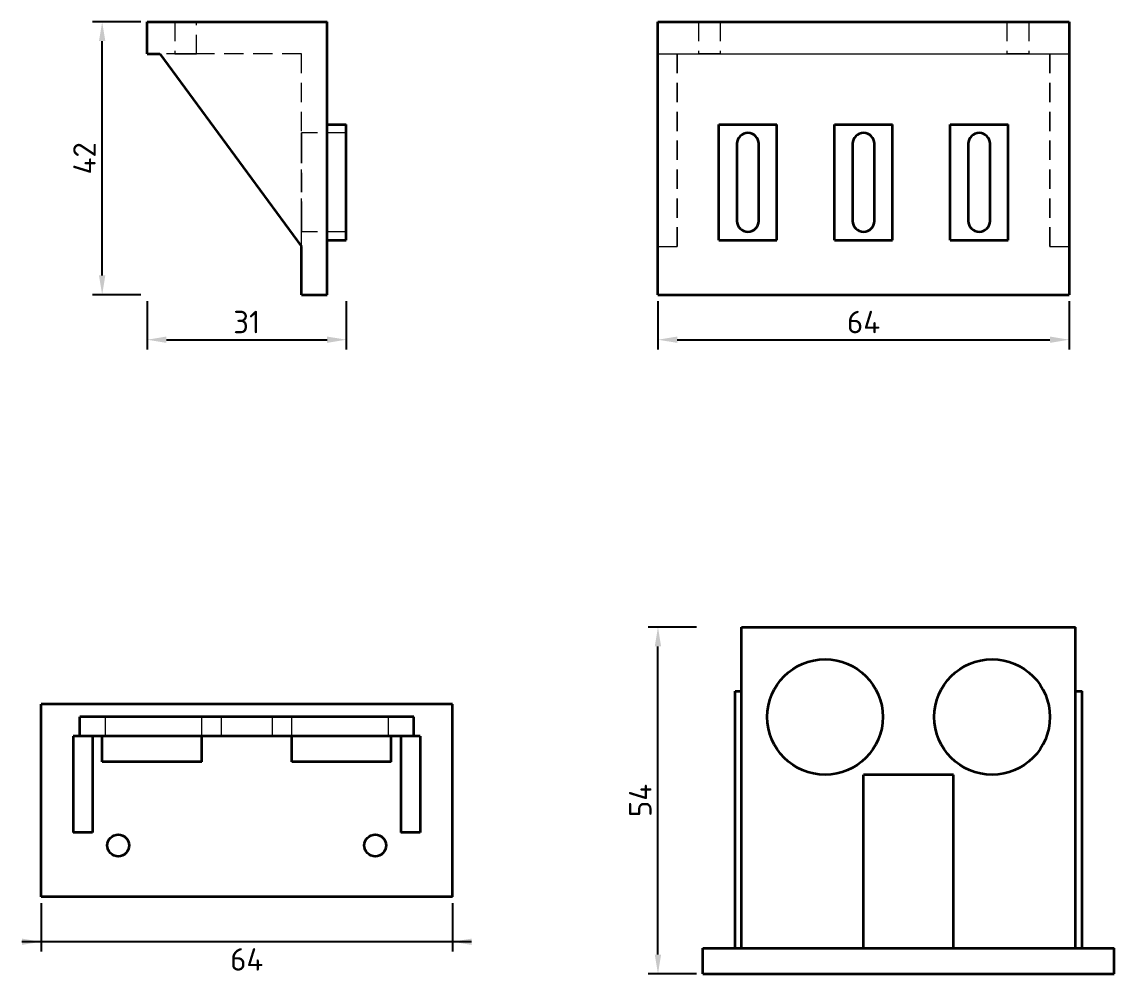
# Model space of a CAD drawing. Header units: millimetres. Extents: x 2054 to 12135, y -1469 to 564.
# Drawn here: x 11812 to 11982, y -1435.5 to -1287.2 of the extents above; entities that cross this region are included whole.
import ezdxf

# ---------------------------------------------------------------- set-up
doc = ezdxf.new("R2010")
doc.units = ezdxf.units.MM
doc.linetypes.add('HIDDEN_ISO', pattern=[4.5, 3, -1.5])
for name, color, linetype, lineweight in [('2D-HIDDEN', 8, 'HIDDEN_ISO', 18), ('2D-VISIBLE', 7, 'Continuous', 35), ('DIMENSIONS', 4, 'Continuous', 18)]:
    doc.layers.add(name, color=color, linetype=linetype, lineweight=lineweight)
doc.styles.add('ISO', font='isocpeur.ttf')
doc.styles.add('OpenSansCondensed-Light', font='OpenSansCondensed-Light.ttf')
doc.dimstyles.new('EZDXF', dxfattribs={"dimtxt": 0.25, "dimasz": 0.175, "dimexe": 0.375, "dimexo": 0.125, "dimgap": 0.1, "dimtad": 1, "dimlfac": 100, "dimzin": 12, "dimdsep": 46, "dimtxsty": 'OpenSansCondensed-Light', "dimblk": 'ARCHTICK', "dimcen": 2.5, "dimazin": 3, "dimtfac": 0.5, "dimtmove": 2, "dimatfit": 3})

# ---------------------------------------------------------------- blocks, each defined once
blk = doc.blocks.new('_CLOSEDFILLED')
at = {"color": 0, "linetype": 'BYBLOCK'}
blk.add_solid([(-1, 0.164), (0, 0), (-1, -0.164)], dxfattribs=at)
blk = doc.blocks.new('*D45')
at = {"color": 4}
for p, q in [((11831.5, -1330.75), (11831.5, -1338.25)), ((11862.5, -1330.75), (11862.5, -1338.25)), ((11834.5, -1336.75), (11859.5, -1336.75))]:
    blk.add_line(p, q, dxfattribs=at)
at = {"layer": 'Defpoints'}
for p in [(11831.5, -1329.75), (11862.5, -1329.75), (11831.5, -1336.75)]:
    blk.add_point(p, dxfattribs=at)
at = {"layer": 'DIMENSIONS', "color": 4, "xscale": 3, "yscale": 3, "rotation": 180}
blk.add_blockref('_CLOSEDFILLED', (11831.5, -1336.75), dxfattribs=at)
at = {"layer": 'DIMENSIONS', "color": 4, "xscale": 3, "yscale": 3}
blk.add_blockref('_CLOSEDFILLED', (11862.5, -1336.75), dxfattribs=at)
at = {"layer": 'DIMENSIONS', "color": 7, "insert": (11847, -1334), "char_height": 3.5, "attachment_point": 5, "style": 'ISO'}
blk.add_mtext('31', dxfattribs=at)
blk = doc.blocks.new('*D46')
at = {"color": 4}
for p, q in [((11830.5, -1287.25), (11823, -1287.25)), ((11824.5, -1326.75), (11824.5, -1290.25)), ((11830.5, -1329.75), (11823, -1329.75))]:
    blk.add_line(p, q, dxfattribs=at)
at = {"layer": 'Defpoints'}
for p in [(11831.5, -1287.25), (11824.5, -1329.75), (11831.5, -1329.75)]:
    blk.add_point(p, dxfattribs=at)
at = {"layer": 'DIMENSIONS', "color": 4, "xscale": 3, "yscale": 3}
for p, rotation in [((11824.5, -1287.25), 90), ((11824.5, -1329.75), 270)]:
    blk.add_blockref('_CLOSEDFILLED', p, dxfattribs=dict(at, rotation=rotation))
at = {"layer": 'DIMENSIONS', "color": 7, "insert": (11821.75, -1308.5), "char_height": 3.5, "attachment_point": 5, "rotation": 90, "style": 'ISO'}
blk.add_mtext('42', dxfattribs=at)
blk = doc.blocks.new('*D47')
at = {"color": 4}
for p, q in [((11911, -1330.75), (11911, -1338.25)), ((11975, -1330.75), (11975, -1338.25)), ((11914, -1336.75), (11972, -1336.75))]:
    blk.add_line(p, q, dxfattribs=at)
at = {"layer": 'Defpoints'}
for p in [(11911, -1329.75), (11975, -1329.75), (11911, -1336.75)]:
    blk.add_point(p, dxfattribs=at)
at = {"layer": 'DIMENSIONS', "color": 4, "xscale": 3, "yscale": 3, "rotation": 180}
blk.add_blockref('_CLOSEDFILLED', (11911, -1336.75), dxfattribs=at)
at = {"layer": 'DIMENSIONS', "color": 4, "xscale": 3, "yscale": 3}
blk.add_blockref('_CLOSEDFILLED', (11975, -1336.75), dxfattribs=at)
at = {"layer": 'DIMENSIONS', "color": 7, "insert": (11943, -1334), "char_height": 3.5, "attachment_point": 5, "style": 'ISO'}
blk.add_mtext('64', dxfattribs=at)
blk = doc.blocks.new('*D48')
at = {"color": 4}
for p, q in [((11815, -1424.5), (11815, -1432)), ((11879, -1424.5), (11879, -1432)), ((11882, -1430.5), (11812, -1430.5))]:
    blk.add_line(p, q, dxfattribs=at)
at = {"layer": 'Defpoints'}
for p in [(11815, -1423.5), (11879, -1423.5), (11879, -1430.5)]:
    blk.add_point(p, dxfattribs=at)
at = {"layer": 'DIMENSIONS', "color": 4, "xscale": 3, "yscale": 3}
blk.add_blockref('_CLOSEDFILLED', (11815, -1430.5), dxfattribs=at)
at = {"layer": 'DIMENSIONS', "color": 4, "xscale": 3, "yscale": 3, "rotation": 180}
blk.add_blockref('_CLOSEDFILLED', (11879, -1430.5), dxfattribs=at)
at = {"layer": 'DIMENSIONS', "color": 7, "insert": (11847, -1433.25), "char_height": 3.5, "attachment_point": 5, "style": 'ISO'}
blk.add_mtext('64', dxfattribs=at)
blk = doc.blocks.new('*D49')
at = {"color": 4}
for p, q in [((11917, -1381.5), (11909.5, -1381.5)), ((11911, -1432.5), (11911, -1384.5)), ((11917, -1435.5), (11909.5, -1435.5))]:
    blk.add_line(p, q, dxfattribs=at)
at = {"layer": 'Defpoints'}
for p in [(11918, -1381.5), (11911, -1435.5), (11918, -1435.5)]:
    blk.add_point(p, dxfattribs=at)
at = {"layer": 'DIMENSIONS', "color": 4, "xscale": 3, "yscale": 3}
for p, rotation in [((11911, -1381.5), 90), ((11911, -1435.5), 270)]:
    blk.add_blockref('_CLOSEDFILLED', p, dxfattribs=dict(at, rotation=rotation))
at = {"layer": 'DIMENSIONS', "color": 7, "insert": (11908.25, -1408.5), "char_height": 3.5, "attachment_point": 5, "rotation": 90, "style": 'ISO'}
blk.add_mtext('54', dxfattribs=at)

msp = doc.modelspace()

# ---------------------------------------------------------------- linework, layer by layer
at = {"layer": '2D-HIDDEN'}
for p, q in [((11831.5, -1292.25), (11831.5, -1287.25)), ((11831.5, -1287.25), (11859.5, -1287.25)), ((11835.8, -1287.25), (11835.8, -1292.25)), ((11835.8, -1287.25), (11835.8, -1292.25)), ((11839.2, -1292.25), (11839.2, -1287.25)), ((11839.2, -1292.25), (11839.2, -1287.25)), ((11859.5, -1287.25), (11859.5, -1329.75)), ((11911, -1292.25), (11911, -1287.25)), ((11911, -1287.25), (11975, -1287.25)), ((11917.3, -1287.25), (11917.3, -1292.25)), ((11920.7, -1287.25), (11920.7, -1292.25)), ((11965.3, -1287.25), (11965.3, -1292.25)), ((11968.7, -1287.25), (11968.7, -1292.25)), ((11975, -1292.25), (11975, -1287.25)), ((11831.5, -1292.25), (11833.5, -1292.25)), ((11833.5, -1292.25), (11855.5, -1322.25)), ((11855.5, -1292.25), (11833.5, -1292.25)), ((11855.5, -1292.25), (11833.5, -1292.25)), ((11833.5, -1292.25), (11855.5, -1322.25)), ((11855.5, -1322.25), (11855.5, -1292.25)), ((11855.5, -1322.25), (11855.5, -1292.25)), ((11911, -1292.25), (11975, -1292.25)), ((11911, -1292.25), (11911, -1322.25)), ((11911, -1292.25), (11914, -1292.25)), ((11914, -1292.25), (11972, -1292.25)), ((11914, -1322.25), (11914, -1292.25)), ((11914, -1292.25), (11914, -1322.25)), ((11972, -1292.25), (11975, -1292.25)), ((11972, -1322.25), (11972, -1292.25)), ((11972, -1292.25), (11972, -1322.25)), ((11975, -1292.25), (11975, -1322.25)), ((11859.5, -1321.25), (11859.5, -1303.25)), ((11859.5, -1321.25), (11859.5, -1303.25)), ((11859.5, -1321.25), (11859.5, -1303.25)), ((11859.5, -1321.25), (11859.5, -1303.25)), ((11859.5, -1321.25), (11859.5, -1303.25)), ((11859.5, -1321.25), (11859.5, -1303.25)), ((11859.5, -1303.25), (11862.5, -1303.25)), ((11859.5, -1303.25), (11862.5, -1303.25)), ((11859.5, -1303.25), (11862.5, -1303.25)), ((11859.5, -1303.25), (11862.5, -1303.25)), ((11859.5, -1303.25), (11862.5, -1303.25)), ((11862.5, -1321.25), (11862.5, -1303.25)), ((11862.5, -1321.25), (11862.5, -1303.25)), ((11862.5, -1321.25), (11862.5, -1303.25)), ((11862.5, -1321.25), (11862.5, -1303.25)), ((11862.5, -1321.25), (11862.5, -1303.25)), ((11920.5, -1321.25), (11920.5, -1303.25)), ((11920.5, -1303.25), (11929.5, -1303.25)), ((11929.5, -1321.25), (11929.5, -1303.25)), ((11938.5, -1321.25), (11938.5, -1303.25)), ((11938.5, -1303.25), (11947.5, -1303.25)), ((11947.5, -1321.25), (11947.5, -1303.25)), ((11956.5, -1321.25), (11956.5, -1303.25)), ((11956.5, -1303.25), (11965.5, -1303.25)), ((11965.5, -1321.25), (11965.5, -1303.25)), ((11862.5, -1304.55), (11855.5, -1304.55)), ((11862.5, -1304.55), (11855.5, -1304.55)), ((11862.5, -1304.55), (11855.5, -1304.55)), ((11855.5, -1306.25), (11855.5, -1318.25)), ((11855.5, -1318.25), (11855.5, -1306.25)), ((11855.5, -1306.25), (11855.5, -1318.25)), ((11855.5, -1318.25), (11855.5, -1306.25)), ((11855.5, -1306.25), (11855.5, -1318.25)), ((11855.5, -1318.25), (11855.5, -1306.25)), ((11862.5, -1306.25), (11862.5, -1318.25)), ((11862.5, -1318.25), (11862.5, -1306.25)), ((11862.5, -1306.25), (11862.5, -1318.25)), ((11862.5, -1318.25), (11862.5, -1306.25)), ((11862.5, -1306.25), (11862.5, -1318.25)), ((11862.5, -1318.25), (11862.5, -1306.25)), ((11923.3, -1306.25), (11923.3, -1318.25)), ((11926.7, -1318.25), (11926.7, -1306.25)), ((11941.3, -1306.25), (11941.3, -1318.25)), ((11944.7, -1318.25), (11944.7, -1306.25)), ((11959.3, -1306.25), (11959.3, -1318.25)), ((11962.7, -1318.25), (11962.7, -1306.25)), ((11862.5, -1319.95), (11855.5, -1319.95)), ((11862.5, -1319.95), (11855.5, -1319.95)), ((11862.5, -1319.95), (11855.5, -1319.95)), ((11855.5, -1329.75), (11855.5, -1322.25)), ((11859.5, -1321.25), (11862.5, -1321.25)), ((11859.5, -1321.25), (11862.5, -1321.25)), ((11859.5, -1321.25), (11862.5, -1321.25)), ((11859.5, -1321.25), (11862.5, -1321.25)), ((11859.5, -1321.25), (11862.5, -1321.25)), ((11911, -1329.75), (11911, -1322.25)), ((11911, -1322.25), (11914, -1322.25)), ((11920.5, -1321.25), (11929.5, -1321.25)), ((11938.5, -1321.25), (11947.5, -1321.25)), ((11956.5, -1321.25), (11965.5, -1321.25)), ((11972, -1322.25), (11975, -1322.25)), ((11975, -1329.75), (11975, -1322.25)), ((11855.5, -1329.75), (11859.5, -1329.75)), ((11911, -1329.75), (11975, -1329.75)), ((11815, -1423.5), (11815, -1393.5)), ((11879, -1393.5), (11815, -1393.5)), ((11879, -1423.5), (11879, -1393.5)), ((11840, -1395.5), (11821, -1395.5)), ((11821, -1398.5), (11821, -1395.5)), ((11825, -1398.5), (11825, -1395.5)), ((11840, -1398.5), (11840, -1395.5)), ((11840, -1395.5), (11854, -1395.5)), ((11840, -1398.5), (11840, -1395.5)), ((11843, -1395.5), (11843, -1398.5)), ((11851, -1398.5), (11851, -1395.5)), ((11873, -1395.5), (11854, -1395.5)), ((11854, -1398.5), (11854, -1395.5)), ((11854, -1398.5), (11854, -1395.5)), ((11869, -1395.5), (11869, -1398.5)), ((11873, -1398.5), (11873, -1395.5)), ((11821, -1398.5), (11820, -1398.5)), ((11820, -1413.5), (11820, -1398.5)), ((11823, -1398.5), (11821, -1398.5)), ((11840, -1398.5), (11823, -1398.5)), ((11823, -1413.5), (11823, -1398.5)), ((11840, -1398.5), (11824.5, -1398.5)), ((11840, -1398.5), (11824.5, -1398.5)), ((11824.5, -1402.5), (11824.5, -1398.5)), ((11840, -1398.5), (11854, -1398.5)), ((11840, -1402.5), (11840, -1398.5)), ((11871, -1398.5), (11854, -1398.5)), ((11854, -1402.5), (11854, -1398.5)), ((11869.5, -1398.5), (11854, -1398.5)), ((11869.5, -1398.5), (11854, -1398.5)), ((11869.5, -1402.5), (11869.5, -1398.5)), ((11871, -1413.5), (11871, -1398.5)), ((11873, -1398.5), (11871, -1398.5)), ((11874, -1398.5), (11873, -1398.5)), ((11874, -1413.5), (11874, -1398.5)), ((11840, -1402.5), (11824.5, -1402.5)), ((11869.5, -1402.5), (11854, -1402.5)), ((11879, -1423.5), (11815, -1423.5))]:
    msp.add_line(p, q, dxfattribs=at)
for points in [[(11839.2, -1287.25), (11839.09, -1287.25), (11838.99, -1287.25), (11838.88, -1287.25), (11838.77, -1287.25), (11838.67, -1287.25), (11838.56, -1287.25), (11838.46, -1287.25), (11838.35, -1287.25), (11838.24, -1287.25), (11838.14, -1287.25), (11838.03, -1287.25), (11837.92, -1287.25), (11837.82, -1287.25), (11837.71, -1287.25), (11837.61, -1287.25), (11837.5, -1287.25), (11837.39, -1287.25), (11837.29, -1287.25), (11837.18, -1287.25), (11837.07, -1287.25), (11836.97, -1287.25), (11836.86, -1287.25), (11836.76, -1287.25), (11836.65, -1287.25), (11836.54, -1287.25), (11836.44, -1287.25), (11836.33, -1287.25), (11836.22, -1287.25), (11836.12, -1287.25), (11836.01, -1287.25), (11835.91, -1287.25), (11835.8, -1287.25)], [(11835.8, -1287.25), (11835.91, -1287.25), (11836.01, -1287.25), (11836.12, -1287.25), (11836.22, -1287.25), (11836.33, -1287.25), (11836.44, -1287.25), (11836.54, -1287.25), (11836.65, -1287.25), (11836.76, -1287.25), (11836.86, -1287.25), (11836.97, -1287.25), (11837.07, -1287.25), (11837.18, -1287.25), (11837.29, -1287.25), (11837.39, -1287.25), (11837.5, -1287.25), (11837.61, -1287.25), (11837.71, -1287.25), (11837.82, -1287.25), (11837.92, -1287.25), (11838.03, -1287.25), (11838.14, -1287.25), (11838.24, -1287.25), (11838.35, -1287.25), (11838.46, -1287.25), (11838.56, -1287.25), (11838.67, -1287.25), (11838.77, -1287.25), (11838.88, -1287.25), (11838.99, -1287.25), (11839.09, -1287.25), (11839.2, -1287.25)], [(11839.2, -1287.25), (11839.09, -1287.25), (11838.99, -1287.25), (11838.88, -1287.25), (11838.77, -1287.25), (11838.67, -1287.25), (11838.56, -1287.25), (11838.46, -1287.25), (11838.35, -1287.25), (11838.24, -1287.25), (11838.14, -1287.25), (11838.03, -1287.25), (11837.92, -1287.25), (11837.82, -1287.25), (11837.71, -1287.25), (11837.61, -1287.25), (11837.5, -1287.25), (11837.39, -1287.25), (11837.29, -1287.25), (11837.18, -1287.25), (11837.07, -1287.25), (11836.97, -1287.25), (11836.86, -1287.25), (11836.76, -1287.25), (11836.65, -1287.25), (11836.54, -1287.25), (11836.44, -1287.25), (11836.33, -1287.25), (11836.22, -1287.25), (11836.12, -1287.25), (11836.01, -1287.25), (11835.91, -1287.25), (11835.8, -1287.25)], [(11835.8, -1287.25), (11835.91, -1287.25), (11836.01, -1287.25), (11836.12, -1287.25), (11836.22, -1287.25), (11836.33, -1287.25), (11836.44, -1287.25), (11836.54, -1287.25), (11836.65, -1287.25), (11836.76, -1287.25), (11836.86, -1287.25), (11836.97, -1287.25), (11837.07, -1287.25), (11837.18, -1287.25), (11837.29, -1287.25), (11837.39, -1287.25), (11837.5, -1287.25), (11837.61, -1287.25), (11837.71, -1287.25), (11837.82, -1287.25), (11837.92, -1287.25), (11838.03, -1287.25), (11838.14, -1287.25), (11838.24, -1287.25), (11838.35, -1287.25), (11838.46, -1287.25), (11838.56, -1287.25), (11838.67, -1287.25), (11838.77, -1287.25), (11838.88, -1287.25), (11838.99, -1287.25), (11839.09, -1287.25), (11839.2, -1287.25)], [(11919, -1287.25), (11918.95, -1287.25), (11918.89, -1287.25), (11918.84, -1287.25), (11918.79, -1287.25), (11918.73, -1287.25), (11918.68, -1287.25), (11918.63, -1287.25), (11918.57, -1287.25), (11918.52, -1287.25), (11918.47, -1287.25), (11918.42, -1287.25), (11918.36, -1287.25), (11918.31, -1287.25), (11918.26, -1287.25), (11918.2, -1287.25), (11918.15, -1287.25), (11918.1, -1287.25), (11918.04, -1287.25), (11917.99, -1287.25), (11917.94, -1287.25), (11917.88, -1287.25), (11917.83, -1287.25), (11917.78, -1287.25), (11917.72, -1287.25), (11917.67, -1287.25), (11917.62, -1287.25), (11917.57, -1287.25), (11917.51, -1287.25), (11917.46, -1287.25), (11917.41, -1287.25), (11917.35, -1287.25), (11917.3, -1287.25)], [(11917.3, -1287.25), (11917.41, -1287.25), (11917.51, -1287.25), (11917.62, -1287.25), (11917.72, -1287.25), (11917.83, -1287.25), (11917.94, -1287.25), (11918.04, -1287.25), (11918.15, -1287.25), (11918.26, -1287.25), (11918.36, -1287.25), (11918.47, -1287.25), (11918.57, -1287.25), (11918.68, -1287.25), (11918.79, -1287.25), (11918.89, -1287.25), (11919, -1287.25), (11919.11, -1287.25), (11919.21, -1287.25), (11919.32, -1287.25), (11919.42, -1287.25), (11919.53, -1287.25), (11919.64, -1287.25), (11919.74, -1287.25), (11919.85, -1287.25), (11919.96, -1287.25), (11920.06, -1287.25), (11920.17, -1287.25), (11920.27, -1287.25), (11920.38, -1287.25), (11920.49, -1287.25), (11920.59, -1287.25), (11920.7, -1287.25)], [(11920.7, -1287.25), (11920.65, -1287.25), (11920.59, -1287.25), (11920.54, -1287.25), (11920.49, -1287.25), (11920.43, -1287.25), (11920.38, -1287.25), (11920.33, -1287.25), (11920.27, -1287.25), (11920.22, -1287.25), (11920.17, -1287.25), (11920.12, -1287.25), (11920.06, -1287.25), (11920.01, -1287.25), (11919.96, -1287.25), (11919.9, -1287.25), (11919.85, -1287.25), (11919.8, -1287.25), (11919.74, -1287.25), (11919.69, -1287.25), (11919.64, -1287.25), (11919.58, -1287.25), (11919.53, -1287.25), (11919.48, -1287.25), (11919.42, -1287.25), (11919.37, -1287.25), (11919.32, -1287.25), (11919.27, -1287.25), (11919.21, -1287.25), (11919.16, -1287.25), (11919.11, -1287.25), (11919.05, -1287.25), (11919, -1287.25)], [(11967, -1287.25), (11966.95, -1287.25), (11966.89, -1287.25), (11966.84, -1287.25), (11966.79, -1287.25), (11966.73, -1287.25), (11966.68, -1287.25), (11966.63, -1287.25), (11966.57, -1287.25), (11966.52, -1287.25), (11966.47, -1287.25), (11966.42, -1287.25), (11966.36, -1287.25), (11966.31, -1287.25), (11966.26, -1287.25), (11966.2, -1287.25), (11966.15, -1287.25), (11966.1, -1287.25), (11966.04, -1287.25), (11965.99, -1287.25), (11965.94, -1287.25), (11965.88, -1287.25), (11965.83, -1287.25), (11965.78, -1287.25), (11965.72, -1287.25), (11965.67, -1287.25), (11965.62, -1287.25), (11965.57, -1287.25), (11965.51, -1287.25), (11965.46, -1287.25), (11965.41, -1287.25), (11965.35, -1287.25), (11965.3, -1287.25)], [(11965.3, -1287.25), (11965.41, -1287.25), (11965.51, -1287.25), (11965.62, -1287.25), (11965.72, -1287.25), (11965.83, -1287.25), (11965.94, -1287.25), (11966.04, -1287.25), (11966.15, -1287.25), (11966.26, -1287.25), (11966.36, -1287.25), (11966.47, -1287.25), (11966.57, -1287.25), (11966.68, -1287.25), (11966.79, -1287.25), (11966.89, -1287.25), (11967, -1287.25), (11967.11, -1287.25), (11967.21, -1287.25), (11967.32, -1287.25), (11967.42, -1287.25), (11967.53, -1287.25), (11967.64, -1287.25), (11967.74, -1287.25), (11967.85, -1287.25), (11967.96, -1287.25), (11968.06, -1287.25), (11968.17, -1287.25), (11968.27, -1287.25), (11968.38, -1287.25), (11968.49, -1287.25), (11968.59, -1287.25), (11968.7, -1287.25)], [(11968.7, -1287.25), (11968.65, -1287.25), (11968.59, -1287.25), (11968.54, -1287.25), (11968.49, -1287.25), (11968.43, -1287.25), (11968.38, -1287.25), (11968.33, -1287.25), (11968.27, -1287.25), (11968.22, -1287.25), (11968.17, -1287.25), (11968.12, -1287.25), (11968.06, -1287.25), (11968.01, -1287.25), (11967.96, -1287.25), (11967.9, -1287.25), (11967.85, -1287.25), (11967.8, -1287.25), (11967.74, -1287.25), (11967.69, -1287.25), (11967.64, -1287.25), (11967.58, -1287.25), (11967.53, -1287.25), (11967.48, -1287.25), (11967.42, -1287.25), (11967.37, -1287.25), (11967.32, -1287.25), (11967.27, -1287.25), (11967.21, -1287.25), (11967.16, -1287.25), (11967.11, -1287.25), (11967.05, -1287.25), (11967, -1287.25)], [(11839.2, -1292.25), (11839.09, -1292.25), (11838.99, -1292.25), (11838.88, -1292.25), (11838.77, -1292.25), (11838.67, -1292.25), (11838.56, -1292.25), (11838.46, -1292.25), (11838.35, -1292.25), (11838.24, -1292.25), (11838.14, -1292.25), (11838.03, -1292.25), (11837.92, -1292.25), (11837.82, -1292.25), (11837.71, -1292.25), (11837.61, -1292.25), (11837.5, -1292.25), (11837.39, -1292.25), (11837.29, -1292.25), (11837.18, -1292.25), (11837.07, -1292.25), (11836.97, -1292.25), (11836.86, -1292.25), (11836.76, -1292.25), (11836.65, -1292.25), (11836.54, -1292.25), (11836.44, -1292.25), (11836.33, -1292.25), (11836.22, -1292.25), (11836.12, -1292.25), (11836.01, -1292.25), (11835.91, -1292.25), (11835.8, -1292.25)], [(11835.8, -1292.25), (11835.91, -1292.25), (11836.01, -1292.25), (11836.12, -1292.25), (11836.22, -1292.25), (11836.33, -1292.25), (11836.44, -1292.25), (11836.54, -1292.25), (11836.65, -1292.25), (11836.76, -1292.25), (11836.86, -1292.25), (11836.97, -1292.25), (11837.07, -1292.25), (11837.18, -1292.25), (11837.29, -1292.25), (11837.39, -1292.25), (11837.5, -1292.25), (11837.61, -1292.25), (11837.71, -1292.25), (11837.82, -1292.25), (11837.92, -1292.25), (11838.03, -1292.25), (11838.14, -1292.25), (11838.24, -1292.25), (11838.35, -1292.25), (11838.46, -1292.25), (11838.56, -1292.25), (11838.67, -1292.25), (11838.77, -1292.25), (11838.88, -1292.25), (11838.99, -1292.25), (11839.09, -1292.25), (11839.2, -1292.25)], [(11839.2, -1292.25), (11839.09, -1292.25), (11838.99, -1292.25), (11838.88, -1292.25), (11838.77, -1292.25), (11838.67, -1292.25), (11838.56, -1292.25), (11838.46, -1292.25), (11838.35, -1292.25), (11838.24, -1292.25), (11838.14, -1292.25), (11838.03, -1292.25), (11837.92, -1292.25), (11837.82, -1292.25), (11837.71, -1292.25), (11837.61, -1292.25), (11837.5, -1292.25), (11837.39, -1292.25), (11837.29, -1292.25), (11837.18, -1292.25), (11837.07, -1292.25), (11836.97, -1292.25), (11836.86, -1292.25), (11836.76, -1292.25), (11836.65, -1292.25), (11836.54, -1292.25), (11836.44, -1292.25), (11836.33, -1292.25), (11836.22, -1292.25), (11836.12, -1292.25), (11836.01, -1292.25), (11835.91, -1292.25), (11835.8, -1292.25)], [(11835.8, -1292.25), (11835.91, -1292.25), (11836.01, -1292.25), (11836.12, -1292.25), (11836.22, -1292.25), (11836.33, -1292.25), (11836.44, -1292.25), (11836.54, -1292.25), (11836.65, -1292.25), (11836.76, -1292.25), (11836.86, -1292.25), (11836.97, -1292.25), (11837.07, -1292.25), (11837.18, -1292.25), (11837.29, -1292.25), (11837.39, -1292.25), (11837.5, -1292.25), (11837.61, -1292.25), (11837.71, -1292.25), (11837.82, -1292.25), (11837.92, -1292.25), (11838.03, -1292.25), (11838.14, -1292.25), (11838.24, -1292.25), (11838.35, -1292.25), (11838.46, -1292.25), (11838.56, -1292.25), (11838.67, -1292.25), (11838.77, -1292.25), (11838.88, -1292.25), (11838.99, -1292.25), (11839.09, -1292.25), (11839.2, -1292.25)], [(11919, -1292.25), (11918.95, -1292.25), (11918.89, -1292.25), (11918.84, -1292.25), (11918.79, -1292.25), (11918.73, -1292.25), (11918.68, -1292.25), (11918.63, -1292.25), (11918.57, -1292.25), (11918.52, -1292.25), (11918.47, -1292.25), (11918.42, -1292.25), (11918.36, -1292.25), (11918.31, -1292.25), (11918.26, -1292.25), (11918.2, -1292.25), (11918.15, -1292.25), (11918.1, -1292.25), (11918.04, -1292.25), (11917.99, -1292.25), (11917.94, -1292.25), (11917.88, -1292.25), (11917.83, -1292.25), (11917.78, -1292.25), (11917.72, -1292.25), (11917.67, -1292.25), (11917.62, -1292.25), (11917.57, -1292.25), (11917.51, -1292.25), (11917.46, -1292.25), (11917.41, -1292.25), (11917.35, -1292.25), (11917.3, -1292.25)], [(11917.3, -1292.25), (11917.41, -1292.25), (11917.51, -1292.25), (11917.62, -1292.25), (11917.72, -1292.25), (11917.83, -1292.25), (11917.94, -1292.25), (11918.04, -1292.25), (11918.15, -1292.25), (11918.26, -1292.25), (11918.36, -1292.25), (11918.47, -1292.25), (11918.57, -1292.25), (11918.68, -1292.25), (11918.79, -1292.25), (11918.89, -1292.25), (11919, -1292.25), (11919.11, -1292.25), (11919.21, -1292.25), (11919.32, -1292.25), (11919.42, -1292.25), (11919.53, -1292.25), (11919.64, -1292.25), (11919.74, -1292.25), (11919.85, -1292.25), (11919.96, -1292.25), (11920.06, -1292.25), (11920.17, -1292.25), (11920.27, -1292.25), (11920.38, -1292.25), (11920.49, -1292.25), (11920.59, -1292.25), (11920.7, -1292.25)], [(11920.7, -1292.25), (11920.65, -1292.25), (11920.59, -1292.25), (11920.54, -1292.25), (11920.49, -1292.25), (11920.43, -1292.25), (11920.38, -1292.25), (11920.33, -1292.25), (11920.27, -1292.25), (11920.22, -1292.25), (11920.17, -1292.25), (11920.12, -1292.25), (11920.06, -1292.25), (11920.01, -1292.25), (11919.96, -1292.25), (11919.9, -1292.25), (11919.85, -1292.25), (11919.8, -1292.25), (11919.74, -1292.25), (11919.69, -1292.25), (11919.64, -1292.25), (11919.58, -1292.25), (11919.53, -1292.25), (11919.48, -1292.25), (11919.42, -1292.25), (11919.37, -1292.25), (11919.32, -1292.25), (11919.27, -1292.25), (11919.21, -1292.25), (11919.16, -1292.25), (11919.11, -1292.25), (11919.05, -1292.25), (11919, -1292.25)], [(11967, -1292.25), (11966.95, -1292.25), (11966.89, -1292.25), (11966.84, -1292.25), (11966.79, -1292.25), (11966.73, -1292.25), (11966.68, -1292.25), (11966.63, -1292.25), (11966.57, -1292.25), (11966.52, -1292.25), (11966.47, -1292.25), (11966.42, -1292.25), (11966.36, -1292.25), (11966.31, -1292.25), (11966.26, -1292.25), (11966.2, -1292.25), (11966.15, -1292.25), (11966.1, -1292.25), (11966.04, -1292.25), (11965.99, -1292.25), (11965.94, -1292.25), (11965.88, -1292.25), (11965.83, -1292.25), (11965.78, -1292.25), (11965.72, -1292.25), (11965.67, -1292.25), (11965.62, -1292.25), (11965.57, -1292.25), (11965.51, -1292.25), (11965.46, -1292.25), (11965.41, -1292.25), (11965.35, -1292.25), (11965.3, -1292.25)], [(11965.3, -1292.25), (11965.41, -1292.25), (11965.51, -1292.25), (11965.62, -1292.25), (11965.72, -1292.25), (11965.83, -1292.25), (11965.94, -1292.25), (11966.04, -1292.25), (11966.15, -1292.25), (11966.26, -1292.25), (11966.36, -1292.25), (11966.47, -1292.25), (11966.57, -1292.25), (11966.68, -1292.25), (11966.79, -1292.25), (11966.89, -1292.25), (11967, -1292.25), (11967.11, -1292.25), (11967.21, -1292.25), (11967.32, -1292.25), (11967.42, -1292.25), (11967.53, -1292.25), (11967.64, -1292.25), (11967.74, -1292.25), (11967.85, -1292.25), (11967.96, -1292.25), (11968.06, -1292.25), (11968.17, -1292.25), (11968.27, -1292.25), (11968.38, -1292.25), (11968.49, -1292.25), (11968.59, -1292.25), (11968.7, -1292.25)], [(11968.7, -1292.25), (11968.65, -1292.25), (11968.59, -1292.25), (11968.54, -1292.25), (11968.49, -1292.25), (11968.43, -1292.25), (11968.38, -1292.25), (11968.33, -1292.25), (11968.27, -1292.25), (11968.22, -1292.25), (11968.17, -1292.25), (11968.12, -1292.25), (11968.06, -1292.25), (11968.01, -1292.25), (11967.96, -1292.25), (11967.9, -1292.25), (11967.85, -1292.25), (11967.8, -1292.25), (11967.74, -1292.25), (11967.69, -1292.25), (11967.64, -1292.25), (11967.58, -1292.25), (11967.53, -1292.25), (11967.48, -1292.25), (11967.42, -1292.25), (11967.37, -1292.25), (11967.32, -1292.25), (11967.27, -1292.25), (11967.21, -1292.25), (11967.16, -1292.25), (11967.11, -1292.25), (11967.05, -1292.25), (11967, -1292.25)], [(11855.5, -1306.25), (11855.5, -1306.2), (11855.5, -1306.14), (11855.5, -1306.09), (11855.5, -1306.04), (11855.5, -1305.98), (11855.5, -1305.93), (11855.5, -1305.88), (11855.5, -1305.83), (11855.5, -1305.77), (11855.5, -1305.72), (11855.5, -1305.67), (11855.5, -1305.61), (11855.5, -1305.56), (11855.5, -1305.51), (11855.5, -1305.45), (11855.5, -1305.4), (11855.5, -1305.35), (11855.5, -1305.29), (11855.5, -1305.24), (11855.5, -1305.19), (11855.5, -1305.13), (11855.5, -1305.08), (11855.5, -1305.03), (11855.5, -1304.98), (11855.5, -1304.92), (11855.5, -1304.87), (11855.5, -1304.82), (11855.5, -1304.76), (11855.5, -1304.71), (11855.5, -1304.66), (11855.5, -1304.6), (11855.5, -1304.55)], [(11855.5, -1304.55), (11855.5, -1304.6), (11855.5, -1304.66), (11855.5, -1304.71), (11855.5, -1304.76), (11855.5, -1304.82), (11855.5, -1304.87), (11855.5, -1304.92), (11855.5, -1304.98), (11855.5, -1305.03), (11855.5, -1305.08), (11855.5, -1305.13), (11855.5, -1305.19), (11855.5, -1305.24), (11855.5, -1305.29), (11855.5, -1305.35), (11855.5, -1305.4), (11855.5, -1305.45), (11855.5, -1305.51), (11855.5, -1305.56), (11855.5, -1305.61), (11855.5, -1305.67), (11855.5, -1305.72), (11855.5, -1305.77), (11855.5, -1305.83), (11855.5, -1305.88), (11855.5, -1305.93), (11855.5, -1305.98), (11855.5, -1306.04), (11855.5, -1306.09), (11855.5, -1306.14), (11855.5, -1306.2), (11855.5, -1306.25)], [(11855.5, -1306.25), (11855.5, -1306.2), (11855.5, -1306.14), (11855.5, -1306.09), (11855.5, -1306.04), (11855.5, -1305.98), (11855.5, -1305.93), (11855.5, -1305.88), (11855.5, -1305.83), (11855.5, -1305.77), (11855.5, -1305.72), (11855.5, -1305.67), (11855.5, -1305.61), (11855.5, -1305.56), (11855.5, -1305.51), (11855.5, -1305.45), (11855.5, -1305.4), (11855.5, -1305.35), (11855.5, -1305.29), (11855.5, -1305.24), (11855.5, -1305.19), (11855.5, -1305.13), (11855.5, -1305.08), (11855.5, -1305.03), (11855.5, -1304.98), (11855.5, -1304.92), (11855.5, -1304.87), (11855.5, -1304.82), (11855.5, -1304.76), (11855.5, -1304.71), (11855.5, -1304.66), (11855.5, -1304.6), (11855.5, -1304.55)], [(11855.5, -1304.55), (11855.5, -1304.6), (11855.5, -1304.66), (11855.5, -1304.71), (11855.5, -1304.76), (11855.5, -1304.82), (11855.5, -1304.87), (11855.5, -1304.92), (11855.5, -1304.98), (11855.5, -1305.03), (11855.5, -1305.08), (11855.5, -1305.13), (11855.5, -1305.19), (11855.5, -1305.24), (11855.5, -1305.29), (11855.5, -1305.35), (11855.5, -1305.4), (11855.5, -1305.45), (11855.5, -1305.51), (11855.5, -1305.56), (11855.5, -1305.61), (11855.5, -1305.67), (11855.5, -1305.72), (11855.5, -1305.77), (11855.5, -1305.83), (11855.5, -1305.88), (11855.5, -1305.93), (11855.5, -1305.98), (11855.5, -1306.04), (11855.5, -1306.09), (11855.5, -1306.14), (11855.5, -1306.2), (11855.5, -1306.25)], [(11855.5, -1306.25), (11855.5, -1306.2), (11855.5, -1306.14), (11855.5, -1306.09), (11855.5, -1306.04), (11855.5, -1305.98), (11855.5, -1305.93), (11855.5, -1305.88), (11855.5, -1305.83), (11855.5, -1305.77), (11855.5, -1305.72), (11855.5, -1305.67), (11855.5, -1305.61), (11855.5, -1305.56), (11855.5, -1305.51), (11855.5, -1305.45), (11855.5, -1305.4), (11855.5, -1305.35), (11855.5, -1305.29), (11855.5, -1305.24), (11855.5, -1305.19), (11855.5, -1305.13), (11855.5, -1305.08), (11855.5, -1305.03), (11855.5, -1304.98), (11855.5, -1304.92), (11855.5, -1304.87), (11855.5, -1304.82), (11855.5, -1304.76), (11855.5, -1304.71), (11855.5, -1304.66), (11855.5, -1304.6), (11855.5, -1304.55)], [(11855.5, -1304.55), (11855.5, -1304.6), (11855.5, -1304.66), (11855.5, -1304.71), (11855.5, -1304.76), (11855.5, -1304.82), (11855.5, -1304.87), (11855.5, -1304.92), (11855.5, -1304.98), (11855.5, -1305.03), (11855.5, -1305.08), (11855.5, -1305.13), (11855.5, -1305.19), (11855.5, -1305.24), (11855.5, -1305.29), (11855.5, -1305.35), (11855.5, -1305.4), (11855.5, -1305.45), (11855.5, -1305.51), (11855.5, -1305.56), (11855.5, -1305.61), (11855.5, -1305.67), (11855.5, -1305.72), (11855.5, -1305.77), (11855.5, -1305.83), (11855.5, -1305.88), (11855.5, -1305.93), (11855.5, -1305.98), (11855.5, -1306.04), (11855.5, -1306.09), (11855.5, -1306.14), (11855.5, -1306.2), (11855.5, -1306.25)], [(11862.5, -1306.25), (11862.5, -1306.2), (11862.5, -1306.14), (11862.5, -1306.09), (11862.5, -1306.04), (11862.5, -1305.98), (11862.5, -1305.93), (11862.5, -1305.88), (11862.5, -1305.83), (11862.5, -1305.77), (11862.5, -1305.72), (11862.5, -1305.67), (11862.5, -1305.61), (11862.5, -1305.56), (11862.5, -1305.51), (11862.5, -1305.45), (11862.5, -1305.4), (11862.5, -1305.35), (11862.5, -1305.29), (11862.5, -1305.24), (11862.5, -1305.19), (11862.5, -1305.13), (11862.5, -1305.08), (11862.5, -1305.03), (11862.5, -1304.98), (11862.5, -1304.92), (11862.5, -1304.87), (11862.5, -1304.82), (11862.5, -1304.76), (11862.5, -1304.71), (11862.5, -1304.66), (11862.5, -1304.6), (11862.5, -1304.55)], [(11862.5, -1304.55), (11862.5, -1304.6), (11862.5, -1304.66), (11862.5, -1304.71), (11862.5, -1304.76), (11862.5, -1304.82), (11862.5, -1304.87), (11862.5, -1304.92), (11862.5, -1304.98), (11862.5, -1305.03), (11862.5, -1305.08), (11862.5, -1305.13), (11862.5, -1305.19), (11862.5, -1305.24), (11862.5, -1305.29), (11862.5, -1305.35), (11862.5, -1305.4), (11862.5, -1305.45), (11862.5, -1305.51), (11862.5, -1305.56), (11862.5, -1305.61), (11862.5, -1305.67), (11862.5, -1305.72), (11862.5, -1305.77), (11862.5, -1305.83), (11862.5, -1305.88), (11862.5, -1305.93), (11862.5, -1305.98), (11862.5, -1306.04), (11862.5, -1306.09), (11862.5, -1306.14), (11862.5, -1306.2), (11862.5, -1306.25)], [(11862.5, -1306.25), (11862.5, -1306.2), (11862.5, -1306.14), (11862.5, -1306.09), (11862.5, -1306.04), (11862.5, -1305.98), (11862.5, -1305.93), (11862.5, -1305.88), (11862.5, -1305.83), (11862.5, -1305.77), (11862.5, -1305.72), (11862.5, -1305.67), (11862.5, -1305.61), (11862.5, -1305.56), (11862.5, -1305.51), (11862.5, -1305.45), (11862.5, -1305.4), (11862.5, -1305.35), (11862.5, -1305.29), (11862.5, -1305.24), (11862.5, -1305.19), (11862.5, -1305.13), (11862.5, -1305.08), (11862.5, -1305.03), (11862.5, -1304.98), (11862.5, -1304.92), (11862.5, -1304.87), (11862.5, -1304.82), (11862.5, -1304.76), (11862.5, -1304.71), (11862.5, -1304.66), (11862.5, -1304.6), (11862.5, -1304.55)], [(11862.5, -1304.55), (11862.5, -1304.6), (11862.5, -1304.66), (11862.5, -1304.71), (11862.5, -1304.76), (11862.5, -1304.82), (11862.5, -1304.87), (11862.5, -1304.92), (11862.5, -1304.98), (11862.5, -1305.03), (11862.5, -1305.08), (11862.5, -1305.13), (11862.5, -1305.19), (11862.5, -1305.24), (11862.5, -1305.29), (11862.5, -1305.35), (11862.5, -1305.4), (11862.5, -1305.45), (11862.5, -1305.51), (11862.5, -1305.56), (11862.5, -1305.61), (11862.5, -1305.67), (11862.5, -1305.72), (11862.5, -1305.77), (11862.5, -1305.83), (11862.5, -1305.88), (11862.5, -1305.93), (11862.5, -1305.98), (11862.5, -1306.04), (11862.5, -1306.09), (11862.5, -1306.14), (11862.5, -1306.2), (11862.5, -1306.25)], [(11862.5, -1306.25), (11862.5, -1306.2), (11862.5, -1306.14), (11862.5, -1306.09), (11862.5, -1306.04), (11862.5, -1305.98), (11862.5, -1305.93), (11862.5, -1305.88), (11862.5, -1305.83), (11862.5, -1305.77), (11862.5, -1305.72), (11862.5, -1305.67), (11862.5, -1305.61), (11862.5, -1305.56), (11862.5, -1305.51), (11862.5, -1305.45), (11862.5, -1305.4), (11862.5, -1305.35), (11862.5, -1305.29), (11862.5, -1305.24), (11862.5, -1305.19), (11862.5, -1305.13), (11862.5, -1305.08), (11862.5, -1305.03), (11862.5, -1304.98), (11862.5, -1304.92), (11862.5, -1304.87), (11862.5, -1304.82), (11862.5, -1304.76), (11862.5, -1304.71), (11862.5, -1304.66), (11862.5, -1304.6), (11862.5, -1304.55)], [(11862.5, -1304.55), (11862.5, -1304.6), (11862.5, -1304.66), (11862.5, -1304.71), (11862.5, -1304.76), (11862.5, -1304.82), (11862.5, -1304.87), (11862.5, -1304.92), (11862.5, -1304.98), (11862.5, -1305.03), (11862.5, -1305.08), (11862.5, -1305.13), (11862.5, -1305.19), (11862.5, -1305.24), (11862.5, -1305.29), (11862.5, -1305.35), (11862.5, -1305.4), (11862.5, -1305.45), (11862.5, -1305.51), (11862.5, -1305.56), (11862.5, -1305.61), (11862.5, -1305.67), (11862.5, -1305.72), (11862.5, -1305.77), (11862.5, -1305.83), (11862.5, -1305.88), (11862.5, -1305.93), (11862.5, -1305.98), (11862.5, -1306.04), (11862.5, -1306.09), (11862.5, -1306.14), (11862.5, -1306.2), (11862.5, -1306.25)], [(11855.5, -1318.25), (11855.5, -1318.3), (11855.5, -1318.36), (11855.5, -1318.41), (11855.5, -1318.46), (11855.5, -1318.52), (11855.5, -1318.57), (11855.5, -1318.62), (11855.5, -1318.68), (11855.5, -1318.73), (11855.5, -1318.78), (11855.5, -1318.83), (11855.5, -1318.89), (11855.5, -1318.94), (11855.5, -1318.99), (11855.5, -1319.05), (11855.5, -1319.1), (11855.5, -1319.15), (11855.5, -1319.21), (11855.5, -1319.26), (11855.5, -1319.31), (11855.5, -1319.37), (11855.5, -1319.42), (11855.5, -1319.47), (11855.5, -1319.53), (11855.5, -1319.58), (11855.5, -1319.63), (11855.5, -1319.68), (11855.5, -1319.74), (11855.5, -1319.79), (11855.5, -1319.84), (11855.5, -1319.9), (11855.5, -1319.95)], [(11855.5, -1319.95), (11855.5, -1319.9), (11855.5, -1319.84), (11855.5, -1319.79), (11855.5, -1319.74), (11855.5, -1319.68), (11855.5, -1319.63), (11855.5, -1319.58), (11855.5, -1319.53), (11855.5, -1319.47), (11855.5, -1319.42), (11855.5, -1319.37), (11855.5, -1319.31), (11855.5, -1319.26), (11855.5, -1319.21), (11855.5, -1319.15), (11855.5, -1319.1), (11855.5, -1319.05), (11855.5, -1318.99), (11855.5, -1318.94), (11855.5, -1318.89), (11855.5, -1318.83), (11855.5, -1318.78), (11855.5, -1318.73), (11855.5, -1318.68), (11855.5, -1318.62), (11855.5, -1318.57), (11855.5, -1318.52), (11855.5, -1318.46), (11855.5, -1318.41), (11855.5, -1318.36), (11855.5, -1318.3), (11855.5, -1318.25)], [(11855.5, -1318.25), (11855.5, -1318.3), (11855.5, -1318.36), (11855.5, -1318.41), (11855.5, -1318.46), (11855.5, -1318.52), (11855.5, -1318.57), (11855.5, -1318.62), (11855.5, -1318.68), (11855.5, -1318.73), (11855.5, -1318.78), (11855.5, -1318.83), (11855.5, -1318.89), (11855.5, -1318.94), (11855.5, -1318.99), (11855.5, -1319.05), (11855.5, -1319.1), (11855.5, -1319.15), (11855.5, -1319.21), (11855.5, -1319.26), (11855.5, -1319.31), (11855.5, -1319.37), (11855.5, -1319.42), (11855.5, -1319.47), (11855.5, -1319.53), (11855.5, -1319.58), (11855.5, -1319.63), (11855.5, -1319.68), (11855.5, -1319.74), (11855.5, -1319.79), (11855.5, -1319.84), (11855.5, -1319.9), (11855.5, -1319.95)], [(11855.5, -1319.95), (11855.5, -1319.9), (11855.5, -1319.84), (11855.5, -1319.79), (11855.5, -1319.74), (11855.5, -1319.68), (11855.5, -1319.63), (11855.5, -1319.58), (11855.5, -1319.53), (11855.5, -1319.47), (11855.5, -1319.42), (11855.5, -1319.37), (11855.5, -1319.31), (11855.5, -1319.26), (11855.5, -1319.21), (11855.5, -1319.15), (11855.5, -1319.1), (11855.5, -1319.05), (11855.5, -1318.99), (11855.5, -1318.94), (11855.5, -1318.89), (11855.5, -1318.83), (11855.5, -1318.78), (11855.5, -1318.73), (11855.5, -1318.68), (11855.5, -1318.62), (11855.5, -1318.57), (11855.5, -1318.52), (11855.5, -1318.46), (11855.5, -1318.41), (11855.5, -1318.36), (11855.5, -1318.3), (11855.5, -1318.25)], [(11855.5, -1318.25), (11855.5, -1318.3), (11855.5, -1318.36), (11855.5, -1318.41), (11855.5, -1318.46), (11855.5, -1318.52), (11855.5, -1318.57), (11855.5, -1318.62), (11855.5, -1318.68), (11855.5, -1318.73), (11855.5, -1318.78), (11855.5, -1318.83), (11855.5, -1318.89), (11855.5, -1318.94), (11855.5, -1318.99), (11855.5, -1319.05), (11855.5, -1319.1), (11855.5, -1319.15), (11855.5, -1319.21), (11855.5, -1319.26), (11855.5, -1319.31), (11855.5, -1319.37), (11855.5, -1319.42), (11855.5, -1319.47), (11855.5, -1319.53), (11855.5, -1319.58), (11855.5, -1319.63), (11855.5, -1319.68), (11855.5, -1319.74), (11855.5, -1319.79), (11855.5, -1319.84), (11855.5, -1319.9), (11855.5, -1319.95)], [(11855.5, -1319.95), (11855.5, -1319.9), (11855.5, -1319.84), (11855.5, -1319.79), (11855.5, -1319.74), (11855.5, -1319.68), (11855.5, -1319.63), (11855.5, -1319.58), (11855.5, -1319.53), (11855.5, -1319.47), (11855.5, -1319.42), (11855.5, -1319.37), (11855.5, -1319.31), (11855.5, -1319.26), (11855.5, -1319.21), (11855.5, -1319.15), (11855.5, -1319.1), (11855.5, -1319.05), (11855.5, -1318.99), (11855.5, -1318.94), (11855.5, -1318.89), (11855.5, -1318.83), (11855.5, -1318.78), (11855.5, -1318.73), (11855.5, -1318.68), (11855.5, -1318.62), (11855.5, -1318.57), (11855.5, -1318.52), (11855.5, -1318.46), (11855.5, -1318.41), (11855.5, -1318.36), (11855.5, -1318.3), (11855.5, -1318.25)], [(11862.5, -1318.25), (11862.5, -1318.3), (11862.5, -1318.36), (11862.5, -1318.41), (11862.5, -1318.46), (11862.5, -1318.52), (11862.5, -1318.57), (11862.5, -1318.62), (11862.5, -1318.68), (11862.5, -1318.73), (11862.5, -1318.78), (11862.5, -1318.83), (11862.5, -1318.89), (11862.5, -1318.94), (11862.5, -1318.99), (11862.5, -1319.05), (11862.5, -1319.1), (11862.5, -1319.15), (11862.5, -1319.21), (11862.5, -1319.26), (11862.5, -1319.31), (11862.5, -1319.37), (11862.5, -1319.42), (11862.5, -1319.47), (11862.5, -1319.53), (11862.5, -1319.58), (11862.5, -1319.63), (11862.5, -1319.68), (11862.5, -1319.74), (11862.5, -1319.79), (11862.5, -1319.84), (11862.5, -1319.9), (11862.5, -1319.95)], [(11862.5, -1319.95), (11862.5, -1319.9), (11862.5, -1319.84), (11862.5, -1319.79), (11862.5, -1319.74), (11862.5, -1319.68), (11862.5, -1319.63), (11862.5, -1319.58), (11862.5, -1319.53), (11862.5, -1319.47), (11862.5, -1319.42), (11862.5, -1319.37), (11862.5, -1319.31), (11862.5, -1319.26), (11862.5, -1319.21), (11862.5, -1319.15), (11862.5, -1319.1), (11862.5, -1319.05), (11862.5, -1318.99), (11862.5, -1318.94), (11862.5, -1318.89), (11862.5, -1318.83), (11862.5, -1318.78), (11862.5, -1318.73), (11862.5, -1318.68), (11862.5, -1318.62), (11862.5, -1318.57), (11862.5, -1318.52), (11862.5, -1318.46), (11862.5, -1318.41), (11862.5, -1318.36), (11862.5, -1318.3), (11862.5, -1318.25)], [(11862.5, -1318.25), (11862.5, -1318.3), (11862.5, -1318.36), (11862.5, -1318.41), (11862.5, -1318.46), (11862.5, -1318.52), (11862.5, -1318.57), (11862.5, -1318.62), (11862.5, -1318.68), (11862.5, -1318.73), (11862.5, -1318.78), (11862.5, -1318.83), (11862.5, -1318.89), (11862.5, -1318.94), (11862.5, -1318.99), (11862.5, -1319.05), (11862.5, -1319.1), (11862.5, -1319.15), (11862.5, -1319.21), (11862.5, -1319.26), (11862.5, -1319.31), (11862.5, -1319.37), (11862.5, -1319.42), (11862.5, -1319.47), (11862.5, -1319.53), (11862.5, -1319.58), (11862.5, -1319.63), (11862.5, -1319.68), (11862.5, -1319.74), (11862.5, -1319.79), (11862.5, -1319.84), (11862.5, -1319.9), (11862.5, -1319.95)], [(11862.5, -1319.95), (11862.5, -1319.9), (11862.5, -1319.84), (11862.5, -1319.79), (11862.5, -1319.74), (11862.5, -1319.68), (11862.5, -1319.63), (11862.5, -1319.58), (11862.5, -1319.53), (11862.5, -1319.47), (11862.5, -1319.42), (11862.5, -1319.37), (11862.5, -1319.31), (11862.5, -1319.26), (11862.5, -1319.21), (11862.5, -1319.15), (11862.5, -1319.1), (11862.5, -1319.05), (11862.5, -1318.99), (11862.5, -1318.94), (11862.5, -1318.89), (11862.5, -1318.83), (11862.5, -1318.78), (11862.5, -1318.73), (11862.5, -1318.68), (11862.5, -1318.62), (11862.5, -1318.57), (11862.5, -1318.52), (11862.5, -1318.46), (11862.5, -1318.41), (11862.5, -1318.36), (11862.5, -1318.3), (11862.5, -1318.25)], [(11862.5, -1318.25), (11862.5, -1318.3), (11862.5, -1318.36), (11862.5, -1318.41), (11862.5, -1318.46), (11862.5, -1318.52), (11862.5, -1318.57), (11862.5, -1318.62), (11862.5, -1318.68), (11862.5, -1318.73), (11862.5, -1318.78), (11862.5, -1318.83), (11862.5, -1318.89), (11862.5, -1318.94), (11862.5, -1318.99), (11862.5, -1319.05), (11862.5, -1319.1), (11862.5, -1319.15), (11862.5, -1319.21), (11862.5, -1319.26), (11862.5, -1319.31), (11862.5, -1319.37), (11862.5, -1319.42), (11862.5, -1319.47), (11862.5, -1319.53), (11862.5, -1319.58), (11862.5, -1319.63), (11862.5, -1319.68), (11862.5, -1319.74), (11862.5, -1319.79), (11862.5, -1319.84), (11862.5, -1319.9), (11862.5, -1319.95)], [(11862.5, -1319.95), (11862.5, -1319.9), (11862.5, -1319.84), (11862.5, -1319.79), (11862.5, -1319.74), (11862.5, -1319.68), (11862.5, -1319.63), (11862.5, -1319.58), (11862.5, -1319.53), (11862.5, -1319.47), (11862.5, -1319.42), (11862.5, -1319.37), (11862.5, -1319.31), (11862.5, -1319.26), (11862.5, -1319.21), (11862.5, -1319.15), (11862.5, -1319.1), (11862.5, -1319.05), (11862.5, -1318.99), (11862.5, -1318.94), (11862.5, -1318.89), (11862.5, -1318.83), (11862.5, -1318.78), (11862.5, -1318.73), (11862.5, -1318.68), (11862.5, -1318.62), (11862.5, -1318.57), (11862.5, -1318.52), (11862.5, -1318.46), (11862.5, -1318.41), (11862.5, -1318.36), (11862.5, -1318.3), (11862.5, -1318.25)], [(11825, -1395.5), (11825.56, -1395.5), (11826.12, -1395.5), (11826.69, -1395.5), (11827.25, -1395.5), (11827.81, -1395.5), (11828.38, -1395.5), (11828.94, -1395.5), (11829.5, -1395.5), (11830.06, -1395.5), (11830.62, -1395.5), (11831.19, -1395.5), (11831.75, -1395.5), (11832.31, -1395.5), (11832.88, -1395.5), (11833.44, -1395.5), (11834, -1395.5), (11834.56, -1395.5), (11835.12, -1395.5), (11835.69, -1395.5), (11836.25, -1395.5), (11836.81, -1395.5), (11837.38, -1395.5), (11837.94, -1395.5), (11838.5, -1395.5), (11839.06, -1395.5), (11839.62, -1395.5), (11840.19, -1395.5), (11840.75, -1395.5), (11841.31, -1395.5), (11841.88, -1395.5), (11842.44, -1395.5), (11843, -1395.5)], [(11843, -1395.5), (11842.44, -1395.5), (11841.88, -1395.5), (11841.31, -1395.5), (11840.75, -1395.5), (11840.19, -1395.5), (11839.62, -1395.5), (11839.06, -1395.5), (11838.5, -1395.5), (11837.94, -1395.5), (11837.38, -1395.5), (11836.81, -1395.5), (11836.25, -1395.5), (11835.69, -1395.5), (11835.12, -1395.5), (11834.56, -1395.5), (11834, -1395.5), (11833.44, -1395.5), (11832.88, -1395.5), (11832.31, -1395.5), (11831.75, -1395.5), (11831.19, -1395.5), (11830.62, -1395.5), (11830.06, -1395.5), (11829.5, -1395.5), (11828.94, -1395.5), (11828.38, -1395.5), (11827.81, -1395.5), (11827.25, -1395.5), (11826.69, -1395.5), (11826.12, -1395.5), (11825.56, -1395.5), (11825, -1395.5)], [(11851, -1395.5), (11851.56, -1395.5), (11852.12, -1395.5), (11852.69, -1395.5), (11853.25, -1395.5), (11853.81, -1395.5), (11854.38, -1395.5), (11854.94, -1395.5), (11855.5, -1395.5), (11856.06, -1395.5), (11856.62, -1395.5), (11857.19, -1395.5), (11857.75, -1395.5), (11858.31, -1395.5), (11858.88, -1395.5), (11859.44, -1395.5), (11860, -1395.5), (11860.56, -1395.5), (11861.12, -1395.5), (11861.69, -1395.5), (11862.25, -1395.5), (11862.81, -1395.5), (11863.38, -1395.5), (11863.94, -1395.5), (11864.5, -1395.5), (11865.06, -1395.5), (11865.62, -1395.5), (11866.19, -1395.5), (11866.75, -1395.5), (11867.31, -1395.5), (11867.88, -1395.5), (11868.44, -1395.5), (11869, -1395.5)], [(11869, -1395.5), (11868.44, -1395.5), (11867.88, -1395.5), (11867.31, -1395.5), (11866.75, -1395.5), (11866.19, -1395.5), (11865.62, -1395.5), (11865.06, -1395.5), (11864.5, -1395.5), (11863.94, -1395.5), (11863.38, -1395.5), (11862.81, -1395.5), (11862.25, -1395.5), (11861.69, -1395.5), (11861.12, -1395.5), (11860.56, -1395.5), (11860, -1395.5), (11859.44, -1395.5), (11858.88, -1395.5), (11858.31, -1395.5), (11857.75, -1395.5), (11857.19, -1395.5), (11856.62, -1395.5), (11856.06, -1395.5), (11855.5, -1395.5), (11854.94, -1395.5), (11854.38, -1395.5), (11853.81, -1395.5), (11853.25, -1395.5), (11852.69, -1395.5), (11852.12, -1395.5), (11851.56, -1395.5), (11851, -1395.5)], [(11825, -1398.5), (11825.56, -1398.5), (11826.12, -1398.5), (11826.69, -1398.5), (11827.25, -1398.5), (11827.81, -1398.5), (11828.38, -1398.5), (11828.94, -1398.5), (11829.5, -1398.5), (11830.06, -1398.5), (11830.62, -1398.5), (11831.19, -1398.5), (11831.75, -1398.5), (11832.31, -1398.5), (11832.88, -1398.5), (11833.44, -1398.5), (11834, -1398.5), (11834.56, -1398.5), (11835.12, -1398.5), (11835.69, -1398.5), (11836.25, -1398.5), (11836.81, -1398.5), (11837.38, -1398.5), (11837.94, -1398.5), (11838.5, -1398.5), (11839.06, -1398.5), (11839.62, -1398.5), (11840.19, -1398.5), (11840.75, -1398.5), (11841.31, -1398.5), (11841.88, -1398.5), (11842.44, -1398.5), (11843, -1398.5)], [(11843, -1398.5), (11842.44, -1398.5), (11841.88, -1398.5), (11841.31, -1398.5), (11840.75, -1398.5), (11840.19, -1398.5), (11839.62, -1398.5), (11839.06, -1398.5), (11838.5, -1398.5), (11837.94, -1398.5), (11837.38, -1398.5), (11836.81, -1398.5), (11836.25, -1398.5), (11835.69, -1398.5), (11835.12, -1398.5), (11834.56, -1398.5), (11834, -1398.5), (11833.44, -1398.5), (11832.88, -1398.5), (11832.31, -1398.5), (11831.75, -1398.5), (11831.19, -1398.5), (11830.62, -1398.5), (11830.06, -1398.5), (11829.5, -1398.5), (11828.94, -1398.5), (11828.38, -1398.5), (11827.81, -1398.5), (11827.25, -1398.5), (11826.69, -1398.5), (11826.12, -1398.5), (11825.56, -1398.5), (11825, -1398.5)], [(11851, -1398.5), (11851.56, -1398.5), (11852.12, -1398.5), (11852.69, -1398.5), (11853.25, -1398.5), (11853.81, -1398.5), (11854.38, -1398.5), (11854.94, -1398.5), (11855.5, -1398.5), (11856.06, -1398.5), (11856.62, -1398.5), (11857.19, -1398.5), (11857.75, -1398.5), (11858.31, -1398.5), (11858.88, -1398.5), (11859.44, -1398.5), (11860, -1398.5), (11860.56, -1398.5), (11861.12, -1398.5), (11861.69, -1398.5), (11862.25, -1398.5), (11862.81, -1398.5), (11863.38, -1398.5), (11863.94, -1398.5), (11864.5, -1398.5), (11865.06, -1398.5), (11865.62, -1398.5), (11866.19, -1398.5), (11866.75, -1398.5), (11867.31, -1398.5), (11867.88, -1398.5), (11868.44, -1398.5), (11869, -1398.5)], [(11869, -1398.5), (11868.44, -1398.5), (11867.88, -1398.5), (11867.31, -1398.5), (11866.75, -1398.5), (11866.19, -1398.5), (11865.62, -1398.5), (11865.06, -1398.5), (11864.5, -1398.5), (11863.94, -1398.5), (11863.38, -1398.5), (11862.81, -1398.5), (11862.25, -1398.5), (11861.69, -1398.5), (11861.12, -1398.5), (11860.56, -1398.5), (11860, -1398.5), (11859.44, -1398.5), (11858.88, -1398.5), (11858.31, -1398.5), (11857.75, -1398.5), (11857.19, -1398.5), (11856.62, -1398.5), (11856.06, -1398.5), (11855.5, -1398.5), (11854.94, -1398.5), (11854.38, -1398.5), (11853.81, -1398.5), (11853.25, -1398.5), (11852.69, -1398.5), (11852.12, -1398.5), (11851.56, -1398.5), (11851, -1398.5)]]:
    msp.add_lwpolyline(points, dxfattribs=at)
for centre in [(11827, -1415.5), (11867, -1415.5)]:
    msp.add_circle(centre, 1.7, dxfattribs=at)
for centre, start, end in [((11925, -1306.25), 0, 180), ((11943, -1306.25), 0, 180), ((11961, -1306.25), 0, 180), ((11925, -1318.25), 180, 0), ((11943, -1318.25), 180, 0), ((11961, -1318.25), 180, 0)]:
    msp.add_arc(centre, 1.7, start, end, dxfattribs=at)
at = {"layer": '2D-VISIBLE'}
for p, q in [((11831.5, -1292.25), (11831.5, -1287.25)), ((11831.5, -1287.25), (11859.5, -1287.25)), ((11859.5, -1329.75), (11859.5, -1287.25)), ((11911, -1329.75), (11911, -1287.25)), ((11911, -1287.25), (11975, -1287.25)), ((11975, -1287.25), (11975, -1329.75)), ((11831.5, -1292.25), (11833.5, -1292.25)), ((11833.5, -1292.25), (11855.5, -1322.25)), ((11833.5, -1292.25), (11855.5, -1322.25)), ((11859.5, -1303.25), (11862.5, -1303.25)), ((11862.5, -1321.25), (11862.5, -1303.25)), ((11920.5, -1321.25), (11920.5, -1303.25)), ((11920.5, -1303.25), (11929.5, -1303.25)), ((11929.5, -1321.25), (11929.5, -1303.25)), ((11938.5, -1321.25), (11938.5, -1303.25)), ((11938.5, -1303.25), (11947.5, -1303.25)), ((11947.5, -1321.25), (11947.5, -1303.25)), ((11956.5, -1321.25), (11956.5, -1303.25)), ((11956.5, -1303.25), (11965.5, -1303.25)), ((11965.5, -1321.25), (11965.5, -1303.25)), ((11923.3, -1306.25), (11923.3, -1318.25)), ((11926.7, -1318.25), (11926.7, -1306.25)), ((11941.3, -1306.25), (11941.3, -1318.25)), ((11944.7, -1318.25), (11944.7, -1306.25)), ((11959.3, -1306.25), (11959.3, -1318.25)), ((11962.7, -1318.25), (11962.7, -1306.25)), ((11855.5, -1329.75), (11855.5, -1322.25)), ((11859.5, -1321.25), (11862.5, -1321.25)), ((11920.5, -1321.25), (11929.5, -1321.25)), ((11938.5, -1321.25), (11947.5, -1321.25)), ((11956.5, -1321.25), (11965.5, -1321.25)), ((11855.5, -1329.75), (11859.5, -1329.75)), ((11911, -1329.75), (11975, -1329.75)), ((11924, -1381.5), (11976, -1381.5)), ((11924, -1431.5), (11924, -1381.5)), ((11976, -1431.5), (11976, -1381.5)), ((11923, -1431.5), (11923, -1391.5)), ((11923, -1391.5), (11924, -1391.5)), ((11976, -1391.5), (11977, -1391.5)), ((11977, -1431.5), (11977, -1391.5)), ((11815, -1423.5), (11815, -1393.5)), ((11879, -1393.5), (11815, -1393.5)), ((11879, -1423.5), (11879, -1393.5)), ((11873, -1395.5), (11821, -1395.5)), ((11821, -1398.5), (11821, -1395.5)), ((11873, -1398.5), (11873, -1395.5)), ((11821, -1398.5), (11820, -1398.5)), ((11820, -1398.5), (11820, -1413.5)), ((11873, -1398.5), (11821, -1398.5)), ((11823, -1398.5), (11823, -1413.5)), ((11824.5, -1402.5), (11824.5, -1398.5)), ((11840, -1402.5), (11840, -1398.5)), ((11854, -1402.5), (11854, -1398.5)), ((11869.5, -1402.5), (11869.5, -1398.5)), ((11871, -1398.5), (11871, -1413.5)), ((11874, -1398.5), (11873, -1398.5)), ((11874, -1398.5), (11874, -1413.5)), ((11840, -1402.5), (11824.5, -1402.5)), ((11869.5, -1402.5), (11854, -1402.5)), ((11957, -1404.5), (11943, -1404.5)), ((11943, -1431.5), (11943, -1404.5)), ((11957, -1431.5), (11957, -1404.5)), ((11823, -1413.5), (11820, -1413.5)), ((11874, -1413.5), (11871, -1413.5)), ((11879, -1423.5), (11815, -1423.5)), ((11918, -1435.5), (11918, -1431.5)), ((11918, -1431.5), (11982, -1431.5)), ((11982, -1435.5), (11982, -1431.5)), ((11918, -1435.5), (11982, -1435.5))]:
    msp.add_line(p, q, dxfattribs=at)
for centre, radius in [((11937, -1395.5), 9), ((11963, -1395.5), 9), ((11827, -1415.5), 1.7), ((11867, -1415.5), 1.7)]:
    msp.add_circle(centre, radius, dxfattribs=at)
for centre, start, end in [((11925, -1306.25), 0, 180), ((11943, -1306.25), 0, 180), ((11961, -1306.25), 0, 180), ((11925, -1318.25), 180, 0), ((11943, -1318.25), 180, 0), ((11961, -1318.25), 180, 0)]:
    msp.add_arc(centre, 1.7, start, end, dxfattribs=at)

# ---------------------------------------------------------------- dimensions: what is measured, and where the dimension line sits
at = {"layer": 'DIMENSIONS'}
for base, p1, p2, picture, middle in [((11824.5, -1329.7500001), (11831.4999999, -1329.7500001), (11831.4999999, -1287.2500001), '*D46', (11821.75, -1308.5000001)), ((11911, -1435.5), (11918, -1435.5), (11918, -1381.5), '*D49', (11908.25, -1408.5))]:
    dim = msp.add_linear_dim(base=base, p1=p1, p2=p2, angle=90, dimstyle='EZDXF', override={"dimscale": 1, "dimtxt": 3.5, "dimasz": 3, "dimexe": 1.5, "dimexo": 1, "dimgap": 1, "dimtad": 1, "dimtih": 0, "dimtoh": 0, "dimdec": 0, "dimlfac": 1, "dimzin": 8, "dimdsep": 46, "dimpost": '', "dimtxsty": 'ISO', "dimtsz": 0, "dimdle": 0, "dimclrd": 4, "dimclre": 4, "dimclrt": 7}, dxfattribs=at)
    dim.commit()
    dim.dimension.update_dxf_attribs({"geometry": picture, "text_midpoint": middle})
for base, p1, p2, picture, middle in [((11831.5, -1336.75), (11831.5, -1329.75), (11862.5, -1329.75), '*D45', (11847, -1334)), ((11911, -1336.75), (11911, -1329.75), (11975, -1329.75), '*D47', (11943, -1334)), ((11879, -1430.5), (11879, -1423.5), (11815, -1423.5), '*D48', (11847, -1433.25))]:
    dim = msp.add_linear_dim(base=base, p1=p1, p2=p2, dimstyle='EZDXF', override={"dimscale": 1, "dimtxt": 3.5, "dimasz": 3, "dimexe": 1.5, "dimexo": 1, "dimgap": 1, "dimtad": 1, "dimtih": 0, "dimtoh": 0, "dimdec": 0, "dimlfac": 1, "dimzin": 8, "dimdsep": 46, "dimpost": '', "dimtxsty": 'ISO', "dimtsz": 0, "dimdle": 0, "dimclrd": 4, "dimclre": 4, "dimclrt": 7}, dxfattribs=at)
    dim.commit()
    dim.dimension.update_dxf_attribs({"geometry": picture, "text_midpoint": middle})

doc.saveas('drawing.dxf')
